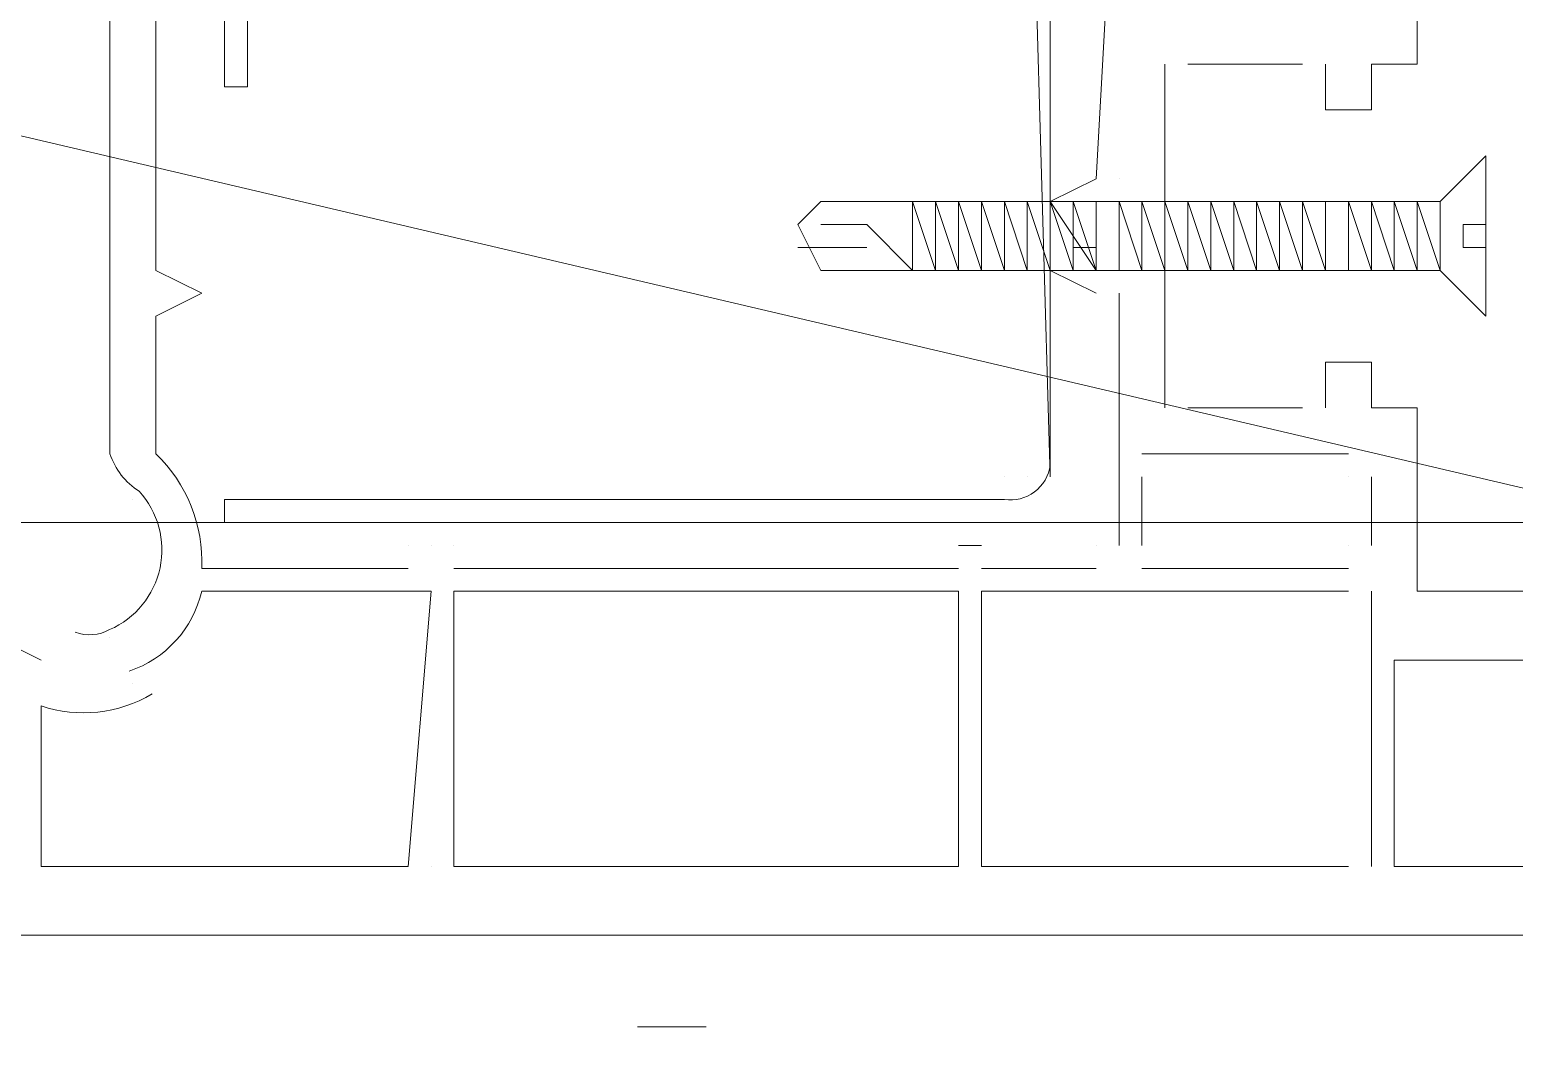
# Model space of a CAD drawing. Header units: millimetres. Extents: x 906 to 41302, y 848 to 28850.
# Drawn here: x 30479.5 to 30548, y 20567.1 to 20613.7 of the extents above; entities that cross this region are included whole.
import ezdxf

# ---------------------------------------------------------------- set-up
doc = ezdxf.new("R2010")
doc.units = ezdxf.units.MM
doc.layers.add('PDF_X-단위세대$및$주동평면도$A-DOOR', color=7, linetype='Continuous')

msp = doc.modelspace()

# ---------------------------------------------------------------- linework, layer by layer
at = {"layer": 'PDF_X-단위세대$및$주동평면도$A-DOOR', "lineweight": 5}
for points in [[(30545.636, 20731.705), (29955.086, 20731.705), (30555.161, 20590.946), (29945.561, 20590.946)], [(30544.578, 20605.763), (30544.578, 20602.588), (30546.694, 20600.471), (30546.694, 20607.88)], [(30514.944, 20604.705), (30516.003, 20602.588), (30520.236, 20602.588), (30520.236, 20605.763), (30516.003, 20605.763)], [(30520.236, 20605.763), (30521.294, 20602.588), (30521.294, 20605.763)], [(30523.411, 20602.588), (30522.353, 20605.763), (30521.294, 20605.763), (30520.236, 20605.763), (30521.294, 20602.588), (30522.353, 20602.588)], [(30521.294, 20605.763), (30522.353, 20602.588), (30522.353, 20605.763)], [(30521.294, 20605.763), (30522.353, 20602.588), (30522.353, 20605.763)], [(30521.294, 20605.763), (30521.294, 20602.588), (30522.353, 20602.588)], [(30521.294, 20605.763), (30522.353, 20602.588), (30521.294, 20602.588)], [(30522.353, 20602.588), (30523.411, 20602.588), (30524.469, 20602.588), (30525.528, 20602.588), (30526.586, 20602.588), (30527.644, 20602.588), (30528.703, 20602.588), (30529.761, 20602.588), (30530.819, 20602.588), (30531.878, 20602.588), (30532.936, 20602.588), (30533.994, 20602.588), (30535.053, 20602.588), (30536.111, 20602.588), (30537.169, 20602.588), (30538.228, 20602.588), (30539.286, 20602.588), (30540.344, 20602.588), (30540.344, 20605.763), (30539.286, 20605.763), (30538.228, 20605.763), (30537.169, 20605.763), (30536.111, 20605.763), (30535.053, 20605.763), (30533.994, 20605.763), (30532.936, 20605.763), (30531.878, 20605.763), (30530.819, 20605.763), (30529.761, 20605.763), (30528.703, 20605.763), (30527.644, 20605.763), (30526.586, 20605.763), (30525.528, 20605.763), (30524.469, 20605.763), (30523.411, 20605.763), (30522.353, 20605.763), (30521.294, 20605.763), (30521.294, 20602.588)], [(30522.353, 20605.763), (30523.411, 20602.588), (30523.411, 20605.763)], [(30523.411, 20602.588), (30522.353, 20605.763), (30522.353, 20602.588)], [(30523.411, 20602.588), (30522.353, 20605.763), (30522.353, 20602.588)], [(30524.469, 20602.588), (30524.469, 20605.763), (30523.411, 20605.763)], [(30523.411, 20605.763), (30523.411, 20602.588), (30524.469, 20602.588)], [(30524.469, 20605.763), (30525.528, 20602.588), (30525.528, 20605.763)], [(30524.469, 20605.763), (30525.528, 20602.588), (30525.528, 20605.763)], [(30524.469, 20605.763), (30524.469, 20602.588), (30525.528, 20602.588), (30525.528, 20605.763)], [(30524.469, 20605.763), (30524.469, 20602.588), (30525.528, 20602.588)], [(30524.469, 20605.763), (30524.469, 20602.588), (30525.528, 20602.588)], [(30526.586, 20602.588), (30526.586, 20605.763), (30525.528, 20605.763)], [(30525.528, 20605.763), (30525.528, 20602.588), (30526.586, 20602.588)], [(30527.644, 20602.588), (30527.644, 20605.763), (30526.586, 20605.763)], [(30527.644, 20602.588), (30526.586, 20605.763), (30526.586, 20602.588)], [(30527.644, 20605.763), (30528.703, 20602.588), (30528.703, 20605.763)], [(30527.644, 20605.763), (30527.644, 20602.588), (30528.703, 20602.588)], [(30528.703, 20605.763), (30528.703, 20602.588), (30529.761, 20602.588), (30529.761, 20605.763)], [(30530.819, 20602.588), (30529.761, 20605.763), (30529.761, 20602.588)], [(30530.819, 20602.588), (30529.761, 20602.588), (30529.761, 20605.763)], [(30530.819, 20602.588), (30530.819, 20605.763), (30529.761, 20605.763)], [(30530.819, 20602.588), (30529.761, 20605.763), (30530.819, 20605.763)], [(30531.878, 20602.588), (30530.819, 20605.763), (30529.761, 20605.763), (30529.761, 20602.588), (30530.819, 20602.588)], [(30530.819, 20605.763), (30530.819, 20602.588), (30531.878, 20602.588)], [(30530.819, 20605.763), (30531.878, 20602.588), (30530.819, 20602.588)], [(30530.819, 20605.763), (30531.878, 20605.763), (30531.878, 20602.588)], [(30532.936, 20605.763), (30531.878, 20605.763), (30532.936, 20602.588)], [(30531.878, 20605.763), (30531.878, 20602.588), (30532.936, 20602.588)], [(30532.936, 20605.763), (30533.994, 20602.588), (30533.994, 20605.763)], [(30532.936, 20605.763), (30532.936, 20602.588), (30533.994, 20602.588)], [(30533.994, 20605.763), (30533.994, 20602.588), (30535.053, 20602.588)], [(30533.994, 20605.763), (30535.053, 20602.588), (30533.994, 20602.588)], [(30535.053, 20602.588), (30535.053, 20605.763), (30533.994, 20605.763), (30533.994, 20602.588)], [(30535.053, 20602.588), (30535.053, 20605.763), (30533.994, 20605.763)], [(30535.053, 20602.588), (30533.994, 20605.763), (30535.053, 20605.763)], [(30536.111, 20602.588), (30535.053, 20605.763), (30535.053, 20602.588)], [(30536.111, 20602.588), (30536.111, 20605.763), (30535.053, 20605.763)], [(30537.169, 20602.588), (30536.111, 20605.763), (30536.111, 20602.588)], [(30540.344, 20602.588), (30540.344, 20605.763), (30539.286, 20605.763), (30538.228, 20605.763), (30537.169, 20605.763), (30536.111, 20605.763), (30537.169, 20602.588), (30538.228, 20602.588), (30539.286, 20602.588)], [(30537.169, 20602.588), (30537.169, 20605.763), (30536.111, 20605.763)], [(30537.169, 20602.588), (30536.111, 20605.763), (30537.169, 20605.763)], [(30538.228, 20602.588), (30537.169, 20605.763), (30537.169, 20602.588)], [(30537.169, 20605.763), (30538.228, 20602.588), (30538.228, 20605.763)], [(30537.169, 20605.763), (30538.228, 20605.763), (30538.228, 20602.588)], [(30538.228, 20602.588), (30537.169, 20605.763), (30537.169, 20602.588)], [(30538.228, 20605.763), (30538.228, 20602.588), (30539.286, 20602.588)], [(30538.228, 20605.763), (30539.286, 20602.588), (30538.228, 20602.588)], [(30539.286, 20602.588), (30539.286, 20605.763), (30538.228, 20605.763)], [(30539.286, 20602.588), (30538.228, 20605.763), (30539.286, 20605.763)], [(30540.344, 20602.588), (30540.344, 20605.763), (30539.286, 20605.763), (30539.286, 20602.588)], [(30540.344, 20602.588), (30539.286, 20602.588), (30539.286, 20605.763), (30540.344, 20605.763)], [(30541.403, 20602.588), (30540.344, 20605.763), (30540.344, 20602.588)], [(30540.344, 20605.763), (30541.403, 20602.588), (30541.403, 20605.763)], [(30542.461, 20602.588), (30541.403, 20605.763), (30541.403, 20602.588)], [(30542.461, 20602.588), (30542.461, 20605.763), (30541.403, 20605.763)], [(30542.461, 20605.763), (30542.461, 20602.588), (30543.519, 20602.588)], [(30543.519, 20602.588), (30543.519, 20605.763), (30542.461, 20605.763)], [(30543.519, 20605.763), (30543.519, 20602.588), (30544.578, 20602.588)], [(30521.294, 20602.588), (30520.236, 20602.588)], [(30522.353, 20575.071), (30522.353, 20587.771), (30499.069, 20587.771), (30499.069, 20575.071)], [(30558.336, 20578.246), (30555.161, 20575.071), (30542.461, 20575.071), (30542.461, 20584.596), (30553.044, 20584.596), (30553.044, 20581.421), (30559.394, 20581.421)]]:
    msp.add_lwpolyline(points, close=True, dxfattribs=at)
for points in [[(30539.286, 20612.113), (30539.286, 20609.996), (30541.403, 20609.996), (30541.403, 20612.113), (30543.519, 20612.113), (30543.519, 20614.23), (30540.344, 20614.23), (30540.344, 20630.105), (30543.519, 20630.105), (30543.519, 20633.28), (30539.286, 20634.338), (30539.286, 20633.28)], [(30483.194, 20613.171), (30483.194, 20613.171)], [(30483.194, 20612.113), (30483.194, 20612.113)], [(30531.878, 20596.238), (30531.878, 20612.113)], [(30531.878, 20612.113), (30531.878, 20612.113)], [(30538.228, 20612.113), (30532.936, 20612.113)], [(30532.936, 20612.113), (30532.936, 20612.113)], [(30538.228, 20612.113), (30538.228, 20612.113)], [(30539.286, 20612.113), (30539.286, 20612.113)], [(30541.403, 20612.113), (30541.403, 20612.113)], [(30543.519, 20612.113), (30543.519, 20612.113)], [(30489.544, 20611.055), (30489.544, 20611.055)], [(30539.286, 20609.996), (30539.286, 20609.996)], [(30541.403, 20609.996), (30541.403, 20609.996)], [(30540.344, 20605.763), (30541.403, 20605.763), (30542.461, 20605.763), (30543.519, 20605.763), (30544.578, 20605.763), (30546.694, 20607.88), (30546.694, 20600.471), (30544.578, 20602.588), (30544.578, 20605.763), (30544.578, 20604.705)], [(30526.586, 20606.821), (30526.586, 20606.821)], [(30528.703, 20606.821), (30528.703, 20606.821)], [(30529.761, 20606.821), (30529.761, 20606.821)], [(30516.003, 20605.763), (30516.003, 20605.763)], [(30520.236, 20605.763), (30520.236, 20605.763)], [(30520.236, 20605.763), (30520.236, 20605.763)], [(30521.294, 20605.763), (30520.236, 20605.763), (30521.294, 20605.763)], [(30521.294, 20602.588), (30520.236, 20605.763), (30521.294, 20602.588)], [(30521.294, 20605.763), (30521.294, 20605.763)], [(30521.294, 20605.763), (30521.294, 20605.763)], [(30521.294, 20605.763), (30521.294, 20605.763)], [(30521.294, 20605.763), (30521.294, 20605.763)], [(30522.353, 20605.763), (30522.353, 20605.763)], [(30522.353, 20605.763), (30522.353, 20605.763)], [(30522.353, 20605.763), (30522.353, 20605.763)], [(30522.353, 20605.763), (30522.353, 20605.763)], [(30522.353, 20605.763), (30522.353, 20605.763)], [(30522.353, 20605.763), (30522.353, 20605.763)], [(30523.411, 20605.763), (30523.411, 20605.763)], [(30523.411, 20602.588), (30523.411, 20605.763), (30523.411, 20602.588)], [(30523.411, 20605.763), (30523.411, 20605.763)], [(30523.411, 20605.763), (30523.411, 20605.763)], [(30523.411, 20605.763), (30523.411, 20605.763)], [(30524.469, 20602.588), (30523.411, 20605.763), (30523.411, 20602.588)], [(30523.411, 20605.763), (30523.411, 20605.763)], [(30523.411, 20605.763), (30523.411, 20605.763)], [(30524.469, 20605.763), (30524.469, 20605.763)], [(30524.469, 20605.763), (30524.469, 20605.763)], [(30524.469, 20605.763), (30524.469, 20605.763)], [(30524.469, 20605.763), (30524.469, 20605.763)], [(30524.469, 20605.763), (30524.469, 20605.763)], [(30524.469, 20605.763), (30524.469, 20605.763)], [(30525.528, 20605.763), (30526.586, 20602.588), (30528.703, 20601.53)], [(30525.528, 20605.763), (30525.528, 20605.763)], [(30525.528, 20605.763), (30525.528, 20605.763)], [(30525.528, 20605.763), (30525.528, 20605.763)], [(30525.528, 20605.763), (30525.528, 20605.763)], [(30525.528, 20605.763), (30525.528, 20605.763)], [(30525.528, 20605.763), (30525.528, 20605.763)], [(30526.586, 20605.763), (30526.586, 20605.763)], [(30526.586, 20605.763), (30526.586, 20605.763)], [(30526.586, 20605.763), (30526.586, 20605.763)], [(30526.586, 20605.763), (30526.586, 20605.763)], [(30526.586, 20605.763), (30526.586, 20605.763)], [(30526.586, 20605.763), (30526.586, 20605.763)], [(30526.586, 20605.763), (30526.586, 20605.763)], [(30527.644, 20605.763), (30527.644, 20605.763)], [(30529.761, 20602.588), (30529.761, 20605.763), (30528.703, 20605.763), (30527.644, 20605.763), (30528.703, 20605.763)], [(30527.644, 20605.763), (30527.644, 20605.763)], [(30527.644, 20605.763), (30527.644, 20605.763)], [(30527.644, 20605.763), (30527.644, 20605.763)], [(30527.644, 20605.763), (30527.644, 20605.763)], [(30527.644, 20605.763), (30527.644, 20605.763)], [(30528.703, 20605.763), (30528.703, 20605.763)], [(30528.703, 20605.763), (30528.703, 20605.763)], [(30528.703, 20605.763), (30528.703, 20605.763)], [(30528.703, 20605.763), (30528.703, 20605.763)], [(30528.703, 20605.763), (30528.703, 20602.588), (30528.703, 20605.763)], [(30528.703, 20605.763), (30528.703, 20605.763)], [(30528.703, 20605.763), (30528.703, 20605.763)], [(30529.761, 20605.763), (30529.761, 20605.763)], [(30529.761, 20605.763), (30529.761, 20605.763)], [(30529.761, 20605.763), (30529.761, 20605.763)], [(30529.761, 20605.763), (30529.761, 20605.763)], [(30529.761, 20605.763), (30529.761, 20602.588), (30529.761, 20605.763)], [(30529.761, 20605.763), (30529.761, 20605.763)], [(30529.761, 20605.763), (30529.761, 20605.763)], [(30529.761, 20605.763), (30529.761, 20605.763)], [(30529.761, 20605.763), (30529.761, 20605.763)], [(30529.761, 20605.763), (30529.761, 20605.763)], [(30530.819, 20605.763), (30530.819, 20605.763)], [(30530.819, 20605.763), (30530.819, 20605.763)], [(30530.819, 20605.763), (30530.819, 20605.763)], [(30530.819, 20605.763), (30530.819, 20605.763)], [(30531.878, 20605.763), (30531.878, 20605.763)], [(30532.936, 20602.588), (30532.936, 20605.763), (30531.878, 20605.763), (30531.878, 20602.588), (30532.936, 20602.588), (30533.994, 20602.588)], [(30531.878, 20605.763), (30531.878, 20605.763)], [(30531.878, 20605.763), (30531.878, 20605.763)], [(30531.878, 20605.763), (30531.878, 20605.763)], [(30533.994, 20605.763), (30532.936, 20605.763), (30533.994, 20605.763)], [(30533.994, 20602.588), (30532.936, 20605.763), (30533.994, 20602.588)], [(30532.936, 20605.763), (30532.936, 20605.763)], [(30535.053, 20602.588), (30533.994, 20605.763), (30535.053, 20602.588)], [(30533.994, 20605.763), (30533.994, 20605.763)], [(30535.053, 20602.588), (30533.994, 20605.763), (30535.053, 20602.588)], [(30533.994, 20605.763), (30533.994, 20605.763)], [(30533.994, 20605.763), (30533.994, 20605.763)], [(30533.994, 20605.763), (30533.994, 20605.763)], [(30533.994, 20605.763), (30533.994, 20605.763)], [(30533.994, 20605.763), (30533.994, 20605.763)], [(30533.994, 20605.763), (30533.994, 20605.763)], [(30533.994, 20605.763), (30533.994, 20605.763)], [(30535.053, 20605.763), (30535.053, 20605.763)], [(30535.053, 20605.763), (30535.053, 20605.763)], [(30535.053, 20605.763), (30535.053, 20605.763)], [(30535.053, 20605.763), (30535.053, 20605.763)], [(30535.053, 20605.763), (30535.053, 20605.763)], [(30535.053, 20605.763), (30536.111, 20602.588)], [(30535.053, 20605.763), (30535.053, 20605.763)], [(30536.111, 20605.763), (30536.111, 20605.763)], [(30536.111, 20605.763), (30536.111, 20605.763)], [(30536.111, 20605.763), (30536.111, 20605.763)], [(30536.111, 20605.763), (30536.111, 20605.763)], [(30536.111, 20605.763), (30536.111, 20605.763)], [(30536.111, 20605.763), (30537.169, 20605.763), (30536.111, 20605.763)], [(30536.111, 20605.763), (30536.111, 20605.763)], [(30537.169, 20605.763), (30537.169, 20605.763)], [(30537.169, 20605.763), (30537.169, 20605.763)], [(30537.169, 20605.763), (30537.169, 20605.763)], [(30537.169, 20605.763), (30537.169, 20605.763)], [(30537.169, 20605.763), (30537.169, 20605.763)], [(30537.169, 20605.763), (30537.169, 20605.763)], [(30537.169, 20605.763), (30537.169, 20605.763)], [(30538.228, 20605.763), (30538.228, 20605.763)], [(30538.228, 20605.763), (30538.228, 20605.763)], [(30538.228, 20605.763), (30538.228, 20605.763)], [(30538.228, 20605.763), (30538.228, 20605.763)], [(30538.228, 20605.763), (30538.228, 20605.763)], [(30538.228, 20605.763), (30538.228, 20605.763)], [(30538.228, 20605.763), (30538.228, 20605.763)], [(30539.286, 20605.763), (30539.286, 20605.763)], [(30539.286, 20605.763), (30539.286, 20605.763)], [(30539.286, 20605.763), (30539.286, 20605.763)], [(30539.286, 20605.763), (30539.286, 20605.763)], [(30539.286, 20605.763), (30539.286, 20605.763)], [(30539.286, 20605.763), (30539.286, 20602.588), (30539.286, 20605.763)], [(30539.286, 20605.763), (30539.286, 20605.763)], [(30539.286, 20602.588), (30539.286, 20605.763), (30539.286, 20602.588)], [(30539.286, 20605.763), (30539.286, 20605.763)], [(30539.286, 20605.763), (30539.286, 20605.763)], [(30540.344, 20605.763), (30540.344, 20605.763)], [(30540.344, 20605.763), (30540.344, 20605.763)], [(30540.344, 20605.763), (30540.344, 20602.588), (30540.344, 20605.763)], [(30540.344, 20605.763), (30540.344, 20605.763)], [(30540.344, 20605.763), (30540.344, 20605.763)], [(30540.344, 20605.763), (30540.344, 20605.763)], [(30540.344, 20605.763), (30540.344, 20605.763)], [(30540.344, 20605.763), (30540.344, 20605.763)], [(30540.344, 20605.763), (30540.344, 20605.763)], [(30541.403, 20605.763), (30541.403, 20605.763)], [(30541.403, 20605.763), (30541.403, 20605.763)], [(30541.403, 20605.763), (30541.403, 20605.763)], [(30542.461, 20605.763), (30542.461, 20605.763)], [(30542.461, 20605.763), (30542.461, 20605.763)], [(30542.461, 20605.763), (30542.461, 20605.763)], [(30543.519, 20605.763), (30543.519, 20605.763)], [(30543.519, 20605.763), (30543.519, 20605.763)], [(30544.578, 20605.763), (30544.578, 20605.763)], [(30520.236, 20602.588), (30518.119, 20604.705), (30516.003, 20604.705)], [(30528.703, 20604.705), (30528.703, 20604.705)], [(30529.761, 20604.705), (30529.761, 20603.646)], [(30529.761, 20604.705), (30529.761, 20604.705)], [(30546.694, 20604.705), (30545.636, 20604.705), (30545.636, 20603.646), (30546.694, 20603.646)], [(30514.944, 20603.646), (30518.119, 20603.646)], [(30527.644, 20603.646), (30528.703, 20603.646)], [(30527.644, 20603.646), (30527.644, 20603.646)], [(30528.703, 20603.646), (30528.703, 20603.646)], [(30529.761, 20603.646), (30529.761, 20603.646)], [(30485.311, 20602.588), (30485.311, 20602.588)], [(30516.003, 20602.588), (30516.003, 20602.588)], [(30520.236, 20602.588), (30520.236, 20602.588)], [(30521.294, 20602.588), (30521.294, 20602.588)], [(30521.294, 20602.588), (30521.294, 20602.588)], [(30521.294, 20602.588), (30521.294, 20602.588)], [(30521.294, 20602.588), (30521.294, 20602.588)], [(30521.294, 20602.588), (30521.294, 20602.588)], [(30522.353, 20602.588), (30522.353, 20602.588)], [(30522.353, 20602.588), (30522.353, 20602.588)], [(30522.353, 20602.588), (30522.353, 20602.588)], [(30522.353, 20602.588), (30522.353, 20602.588)], [(30522.353, 20602.588), (30522.353, 20602.588)], [(30522.353, 20602.588), (30522.353, 20602.588)], [(30522.353, 20602.588), (30522.353, 20602.588)], [(30522.353, 20602.588), (30522.353, 20602.588)], [(30523.411, 20602.588), (30523.411, 20602.588)], [(30523.411, 20602.588), (30523.411, 20602.588)], [(30523.411, 20602.588), (30523.411, 20602.588)], [(30523.411, 20602.588), (30523.411, 20602.588)], [(30523.411, 20602.588), (30523.411, 20602.588)], [(30524.469, 20602.588), (30524.469, 20602.588)], [(30524.469, 20602.588), (30524.469, 20602.588)], [(30524.469, 20602.588), (30524.469, 20602.588)], [(30524.469, 20602.588), (30524.469, 20602.588)], [(30524.469, 20602.588), (30524.469, 20602.588)], [(30524.469, 20602.588), (30524.469, 20602.588)], [(30524.469, 20602.588), (30524.469, 20602.588)], [(30525.528, 20602.588), (30525.528, 20602.588)], [(30525.528, 20602.588), (30525.528, 20602.588)], [(30525.528, 20602.588), (30525.528, 20602.588)], [(30525.528, 20602.588), (30525.528, 20602.588)], [(30525.528, 20602.588), (30525.528, 20602.588)], [(30525.528, 20602.588), (30525.528, 20602.588)], [(30525.528, 20602.588), (30525.528, 20602.588)], [(30526.586, 20602.588), (30526.586, 20602.588)], [(30526.586, 20602.588), (30526.586, 20602.588)], [(30526.586, 20602.588), (30526.586, 20602.588)], [(30526.586, 20602.588), (30526.586, 20602.588)], [(30526.586, 20602.588), (30526.586, 20602.588)], [(30526.586, 20602.588), (30526.586, 20602.588)], [(30526.586, 20602.588), (30526.586, 20602.588)], [(30527.644, 20602.588), (30527.644, 20602.588)], [(30527.644, 20602.588), (30527.644, 20602.588)], [(30527.644, 20602.588), (30527.644, 20602.588)], [(30527.644, 20602.588), (30527.644, 20602.588)], [(30527.644, 20602.588), (30527.644, 20602.588)], [(30527.644, 20602.588), (30527.644, 20602.588)], [(30528.703, 20602.588), (30528.703, 20602.588)], [(30528.703, 20602.588), (30528.703, 20602.588)], [(30528.703, 20602.588), (30528.703, 20602.588)], [(30528.703, 20602.588), (30528.703, 20602.588)], [(30528.703, 20602.588), (30528.703, 20602.588)], [(30529.761, 20602.588), (30529.761, 20602.588)], [(30529.761, 20602.588), (30529.761, 20602.588)], [(30529.761, 20602.588), (30529.761, 20602.588)], [(30529.761, 20602.588), (30529.761, 20602.588)], [(30529.761, 20602.588), (30529.761, 20602.588)], [(30529.761, 20602.588), (30529.761, 20602.588)], [(30529.761, 20602.588), (30529.761, 20602.588)], [(30530.819, 20602.588), (30530.819, 20602.588)], [(30530.819, 20602.588), (30530.819, 20602.588)], [(30530.819, 20602.588), (30530.819, 20602.588)], [(30530.819, 20602.588), (30530.819, 20602.588)], [(30530.819, 20602.588), (30530.819, 20602.588)], [(30530.819, 20602.588), (30530.819, 20602.588)], [(30531.878, 20602.588), (30531.878, 20602.588)], [(30531.878, 20602.588), (30531.878, 20602.588)], [(30531.878, 20602.588), (30531.878, 20602.588)], [(30531.878, 20602.588), (30531.878, 20602.588)], [(30531.878, 20602.588), (30531.878, 20602.588)], [(30531.878, 20602.588), (30531.878, 20602.588)], [(30532.936, 20602.588), (30532.936, 20602.588)], [(30532.936, 20602.588), (30532.936, 20602.588)], [(30532.936, 20602.588), (30532.936, 20602.588)], [(30532.936, 20602.588), (30532.936, 20602.588)], [(30533.994, 20602.588), (30533.994, 20602.588)], [(30533.994, 20602.588), (30533.994, 20602.588)], [(30533.994, 20602.588), (30533.994, 20602.588)], [(30533.994, 20602.588), (30533.994, 20602.588)], [(30533.994, 20602.588), (30533.994, 20602.588)], [(30533.994, 20602.588), (30533.994, 20602.588)], [(30535.053, 20602.588), (30535.053, 20602.588)], [(30535.053, 20602.588), (30535.053, 20602.588)], [(30535.053, 20602.588), (30535.053, 20602.588)], [(30535.053, 20602.588), (30535.053, 20602.588)], [(30535.053, 20602.588), (30535.053, 20602.588)], [(30535.053, 20602.588), (30535.053, 20602.588)], [(30535.053, 20602.588), (30535.053, 20602.588)], [(30536.111, 20602.588), (30536.111, 20602.588)], [(30536.111, 20602.588), (30536.111, 20602.588)], [(30536.111, 20602.588), (30536.111, 20602.588)], [(30536.111, 20602.588), (30536.111, 20602.588)], [(30537.169, 20602.588), (30537.169, 20602.588)], [(30537.169, 20602.588), (30537.169, 20602.588)], [(30537.169, 20602.588), (30537.169, 20602.588)], [(30537.169, 20602.588), (30537.169, 20602.588)], [(30537.169, 20602.588), (30537.169, 20602.588)], [(30538.228, 20602.588), (30538.228, 20602.588)], [(30538.228, 20602.588), (30538.228, 20602.588)], [(30538.228, 20602.588), (30538.228, 20602.588)], [(30538.228, 20602.588), (30538.228, 20602.588)], [(30538.228, 20602.588), (30538.228, 20602.588)], [(30538.228, 20602.588), (30538.228, 20602.588)], [(30539.286, 20602.588), (30539.286, 20602.588)], [(30539.286, 20602.588), (30539.286, 20602.588)], [(30539.286, 20602.588), (30539.286, 20602.588)], [(30539.286, 20602.588), (30539.286, 20602.588)], [(30539.286, 20602.588), (30539.286, 20602.588)], [(30539.286, 20602.588), (30539.286, 20602.588)], [(30539.286, 20602.588), (30539.286, 20602.588)], [(30539.286, 20602.588), (30539.286, 20602.588)], [(30539.286, 20602.588), (30539.286, 20602.588)], [(30540.344, 20602.588), (30540.344, 20602.588)], [(30540.344, 20602.588), (30540.344, 20602.588)], [(30540.344, 20602.588), (30540.344, 20602.588)], [(30540.344, 20602.588), (30540.344, 20602.588)], [(30540.344, 20602.588), (30540.344, 20602.588)], [(30543.519, 20602.588), (30542.461, 20602.588), (30541.403, 20602.588), (30540.344, 20602.588)], [(30540.344, 20602.588), (30540.344, 20602.588)], [(30541.403, 20602.588), (30541.403, 20602.588)], [(30541.403, 20602.588), (30541.403, 20602.588)], [(30541.403, 20602.588), (30541.403, 20602.588)], [(30541.403, 20602.588), (30541.403, 20602.588)], [(30542.461, 20602.588), (30542.461, 20602.588)], [(30542.461, 20602.588), (30542.461, 20602.588)], [(30542.461, 20602.588), (30542.461, 20602.588)], [(30542.461, 20602.588), (30542.461, 20602.588)], [(30543.519, 20602.588), (30543.519, 20602.588)], [(30543.519, 20602.588), (30543.519, 20602.588)], [(30543.519, 20602.588), (30543.519, 20602.588)], [(30544.578, 20602.588), (30544.578, 20602.588)], [(30544.578, 20602.588), (30544.578, 20602.588)], [(30487.428, 20601.53), (30487.428, 20601.53)], [(30528.703, 20601.53), (30528.703, 20601.53)], [(30529.761, 20601.53), (30529.761, 20589.888)], [(30529.761, 20601.53), (30529.761, 20601.53)], [(30485.311, 20600.471), (30485.311, 20600.471)], [(30546.694, 20600.471), (30546.694, 20600.471)], [(30554.103, 20589.888), (30555.161, 20588.83), (30557.278, 20586.713), (30555.161, 20588.83), (30555.161, 20589.888), (30556.219, 20588.83), (30557.278, 20587.771), (30557.278, 20585.655), (30556.219, 20585.655), (30556.219, 20586.713), (30557.278, 20588.83), (30556.219, 20587.771), (30543.519, 20587.771), (30543.519, 20596.238), (30541.403, 20596.238), (30541.403, 20598.355), (30539.286, 20598.355), (30539.286, 20596.238)], [(30539.286, 20598.355), (30539.286, 20598.355)], [(30541.403, 20598.355), (30541.403, 20598.355)], [(30531.878, 20596.238), (30531.878, 20596.238)], [(30532.936, 20596.238), (30538.228, 20596.238)], [(30532.936, 20596.238), (30532.936, 20596.238)], [(30538.228, 20596.238), (30538.228, 20596.238)], [(30539.286, 20596.238), (30539.286, 20596.238)], [(30541.403, 20596.238), (30541.403, 20596.238)], [(30543.519, 20596.238), (30543.519, 20596.238)], [(30483.194, 20594.121), (30483.194, 20594.121)], [(30485.311, 20594.121), (30485.311, 20594.121)], [(30530.819, 20594.121), (30540.344, 20594.121)], [(30530.819, 20594.121), (30530.819, 20594.121)], [(30540.344, 20594.121), (30540.344, 20594.121)], [(30524.469, 20593.063), (30524.469, 20593.063)], [(30525.528, 20593.063), (30525.528, 20593.063)], [(30526.586, 20593.063), (30526.586, 20593.063)], [(30530.819, 20593.063), (30530.819, 20589.888)], [(30530.819, 20593.063), (30530.819, 20593.063)], [(30540.344, 20593.063), (30540.344, 20593.063)], [(30541.403, 20593.063), (30541.403, 20589.888)], [(30541.403, 20593.063), (30541.403, 20593.063)], [(30484.253, 20592.005), (30484.253, 20592.005)], [(30488.486, 20592.005), (30488.486, 20592.005)], [(30524.469, 20592.005), (30524.469, 20592.005)], [(30488.486, 20590.946), (30488.486, 20590.946)], [(30524.469, 20590.946), (30524.469, 20590.946)], [(30496.953, 20589.888), (30496.953, 20589.888)], [(30498.011, 20589.888), (30498.011, 20589.888)], [(30498.011, 20589.888), (30498.011, 20589.888)], [(30499.069, 20589.888), (30499.069, 20589.888)], [(30499.069, 20589.888), (30499.069, 20589.888)], [(30523.411, 20589.888), (30522.353, 20589.888)], [(30522.353, 20589.888), (30522.353, 20589.888)], [(30523.411, 20589.888), (30523.411, 20589.888)], [(30528.703, 20589.888), (30528.703, 20589.888)], [(30529.761, 20589.888), (30529.761, 20589.888)], [(30530.819, 20589.888), (30530.819, 20589.888)], [(30540.344, 20589.888), (30540.344, 20589.888)], [(30541.403, 20589.888), (30541.403, 20589.888)], [(30487.428, 20588.83), (30487.428, 20588.83)], [(30496.953, 20588.83), (30496.953, 20588.83)], [(30522.353, 20588.83), (30499.069, 20588.83)], [(30499.069, 20588.83), (30499.069, 20588.83)], [(30522.353, 20588.83), (30522.353, 20588.83)], [(30528.703, 20588.83), (30523.411, 20588.83)], [(30523.411, 20588.83), (30523.411, 20588.83)], [(30528.703, 20588.83), (30528.703, 20588.83)], [(30540.344, 20588.83), (30530.819, 20588.83)], [(30530.819, 20588.83), (30530.819, 20588.83)], [(30540.344, 20588.83), (30540.344, 20588.83)], [(30487.428, 20587.771), (30487.428, 20587.771)], [(30496.953, 20587.771), (30496.953, 20587.771)], [(30498.011, 20587.771), (30498.011, 20587.771)], [(30499.069, 20587.771), (30499.069, 20587.771)], [(30522.353, 20587.771), (30522.353, 20587.771)], [(30540.344, 20587.771), (30523.411, 20587.771), (30523.411, 20575.071), (30540.344, 20575.071)], [(30523.411, 20587.771), (30523.411, 20587.771)], [(30540.344, 20587.771), (30540.344, 20587.771)], [(30541.403, 20587.771), (30541.403, 20575.071)], [(30541.403, 20587.771), (30541.403, 20587.771)], [(30543.519, 20587.771), (30543.519, 20587.771)], [(30480.019, 20584.596), (30475.786, 20586.713)], [(30483.194, 20585.655), (30483.194, 20585.655)], [(30480.019, 20584.596), (30480.019, 20584.596)], [(30542.461, 20584.596), (30542.461, 20584.596)], [(30484.253, 20583.538), (30484.253, 20583.538)], [(30480.019, 20582.48), (30480.019, 20582.48)], [(30480.019, 20575.071), (30480.019, 20575.071)], [(30496.953, 20575.071), (30496.953, 20575.071)], [(30498.011, 20575.071), (30498.011, 20575.071)], [(30499.069, 20575.071), (30499.069, 20575.071)], [(30522.353, 20575.071), (30522.353, 20575.071)], [(30523.411, 20575.071), (30523.411, 20575.071)], [(30540.344, 20575.071), (30540.344, 20575.071)], [(30541.403, 20575.071), (30541.403, 20575.071)], [(30542.461, 20575.071), (30542.461, 20575.071)], [(30468.378, 20571.896), (30555.161, 20571.896)]]:
    msp.add_lwpolyline(points, dxfattribs=at)
for points in [[(30496.953, 20588.83), (30487.428, 20588.83, 0.21556), (30485.311, 20594.121), (30485.311, 20600.471), (30487.428, 20601.53), (30485.311, 20602.588), (30485.311, 20617.405), (30487.428, 20618.463), (30485.311, 20619.521), (30485.311, 20630.105, 0.326664), (30488.486, 20633.28), (30508.594, 20632.221), (30509.653, 20633.28), (30529.761, 20632.221), (30529.761, 20627.988), (30526.586, 20626.93), (30529.761, 20625.871), (30528.703, 20606.821), (30526.586, 20605.763), (30528.703, 20602.588), (30528.703, 20605.763), (30528.703, 20602.588), (30527.644, 20605.763)], [(30483.194, 20630.105), (30483.194, 20613.171), (30483.194, 20612.113), (30483.194, 20594.121, 0.174777), (30484.54, 20592.391, -0.515162), (30483.18, 20586.005, -0.217671), (30481.589, 20585.883)], [(30526.586, 20593.592, -0.414215), (30524.469, 20592.005), (30488.486, 20592.005), (30488.486, 20590.946), (30524.469, 20590.946)], [(30563.103, 19961.519, -0.377888), (29938.152, 20587.771), (29939.211, 20587.771)], [(30484.079, 20584.089, 0.260906), (30487.428, 20587.771), (30498.011, 20587.771), (30496.953, 20575.071), (30480.019, 20575.071), (30480.019, 20582.48, 0.217517), (30485.137, 20583.031)]]:
    msp.add_lwpolyline(points, format="xyb", dxfattribs=at)
msp.add_lwpolyline([(30524.469, 20632.221), (30490.073, 20632.221, 0.414215), (30488.486, 20630.105), (30488.486, 20611.055), (30489.544, 20611.055), (30489.544, 20630.105), (30525.528, 20630.105), (30526.586, 20593.063), (30526.586, 20630.105, 0.414215)], format="xyb", close=True, dxfattribs=at)
at = {"layer": 'PDF_X-단위세대$및$주동평면도$A-DOOR', "lineweight": 9}
for points in [[(30510.711, 20567.663), (30507.536, 20567.663)], [(30507.536, 20567.663), (30507.536, 20567.663)], [(30510.711, 20567.663), (30510.711, 20567.663)]]:
    msp.add_lwpolyline(points, dxfattribs=at)

doc.saveas('drawing.dxf')
